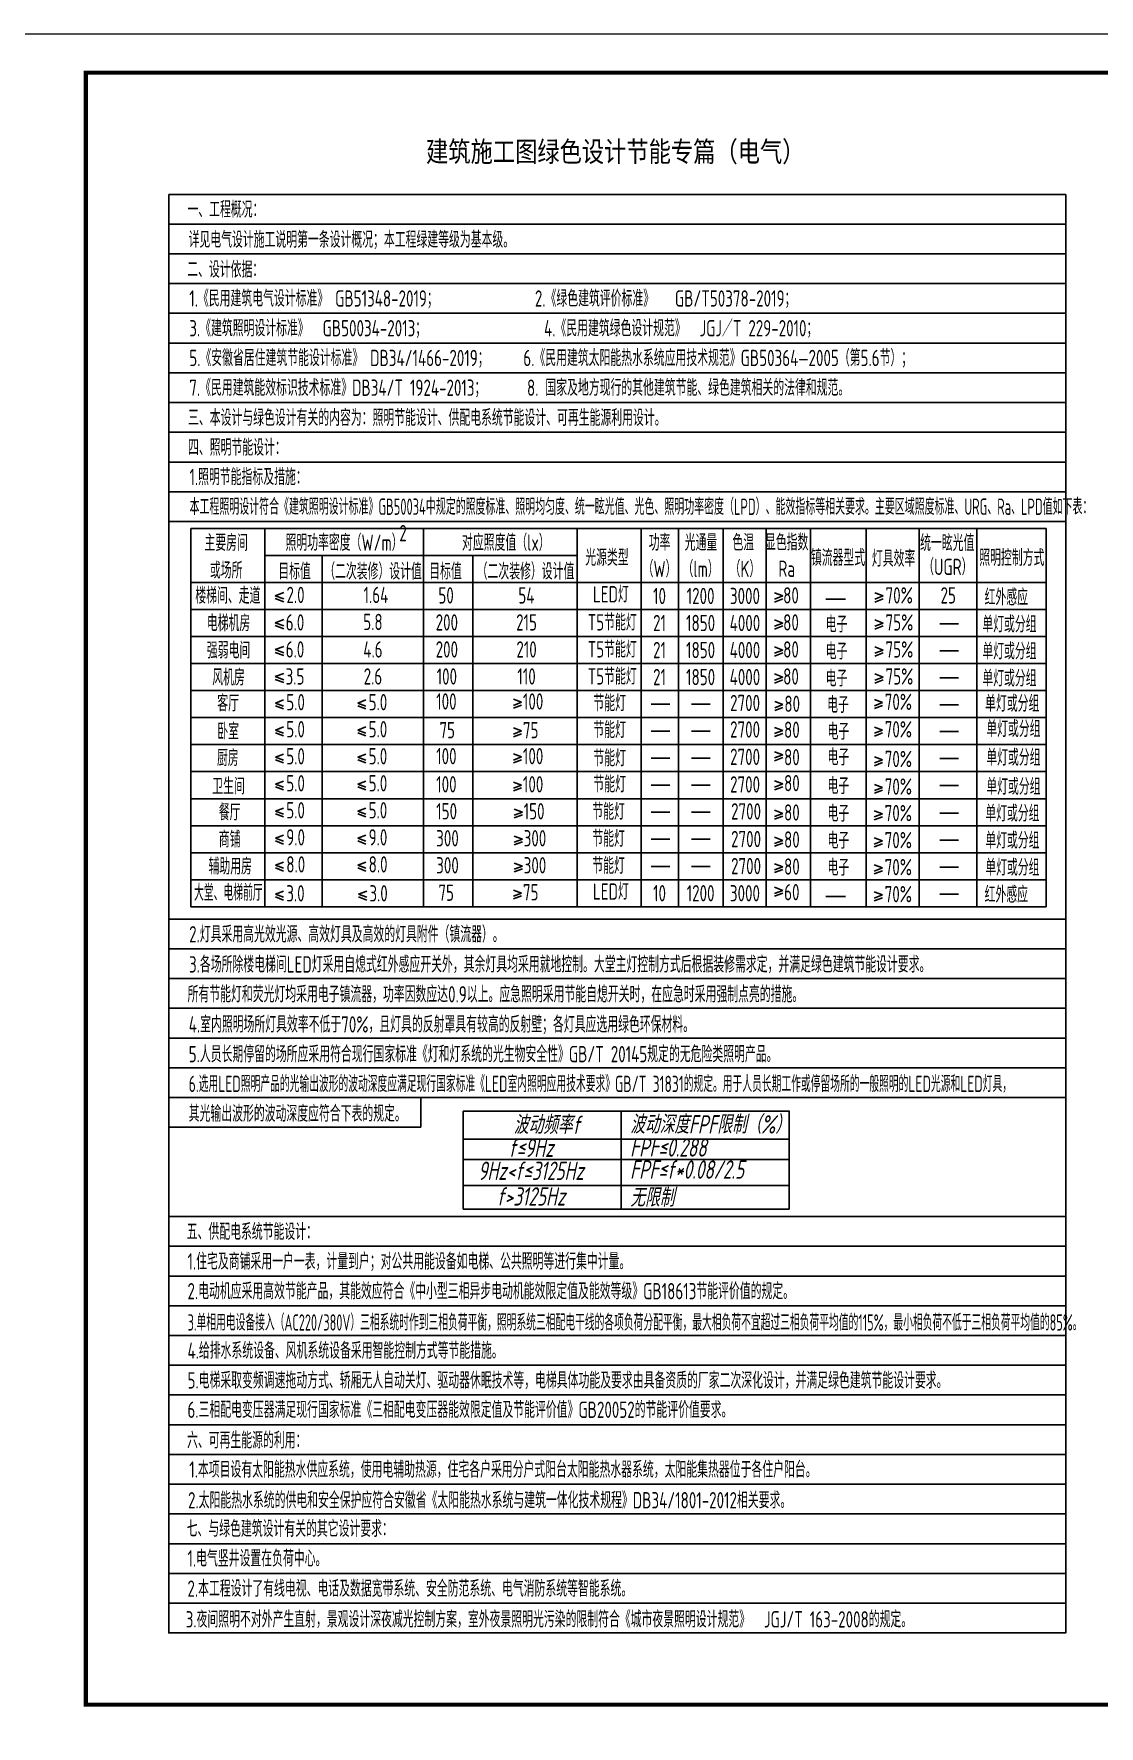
# Model space of a CAD drawing. Extents: x 3774419 to 4775970, y -926964 to 2266.
# Drawn here: x 3865042 to 3891153, y -629489 to -588010 of the extents above; entities that cross this region are included whole.
import ezdxf
from ezdxf.enums import TextEntityAlignment as Align

# ---------------------------------------------------------------- set-up
doc = ezdxf.new("R2010")
doc.units = 0
doc.header["$LTSCALE"] = 1000
doc.header["$MEASUREMENT"] = 0
doc.layers.add('DIM-照明', color=7, linetype='CONTINUOUS')
doc.layers.add('TEL_TEXT', color=7, linetype='CONTINUOUS')
doc.layers.add('图框', color=147, linetype='CONTINUOUS', lineweight=20)
doc.styles.add('FFDI-TEXT', font='gbeitc.shx', dxfattribs={"width": 0.8, "height": 4.5, "bigfont": 'hztxt.shx'})
doc.styles.add('ICDA-STYLE2', font='simhei.ttf', dxfattribs={"width": 0.8})
doc.styles.add('TSSD_Dimension', font='Tssdeng.shx', dxfattribs={"width": 0.7, "bigfont": 'tssdchn.shx'})

msp = doc.modelspace()

# ---------------------------------------------------------------- linework, layer by layer
at = {"layer": 'TEL_TEXT'}
for p, q in [((3868886.5, -600132.1), (3889854.1, -600132.1)), ((3868886.5, -600132.1), (3868886.5, -609405.7)), ((3870701.5, -600132.1), (3870701.5, -609405.7)), ((3874589.1, -600132.1), (3874589.1, -609405.7)), ((3878355.8, -600132.1), (3878355.8, -609405.7)), ((3879928.6, -600132.1), (3879928.6, -609405.7)), ((3880840.9, -600132.1), (3880840.9, -609405.7)), ((3881936.8, -600132.1), (3881936.8, -609405.7)), ((3882989.6, -600132.1), (3882989.6, -609405.7)), ((3884079.4, -600132.1), (3884079.4, -609405.7)), ((3885441.7, -600132.1), (3885441.7, -609405.7)), ((3886740.7, -600132.1), (3886740.7, -609405.7)), ((3888157.3, -600132.1), (3888157.3, -609405.7)), ((3889854.1, -600132.1), (3889854.1, -609405.7)), ((3870701.5, -600794.5), (3878355.8, -600794.5)), ((3872106.6, -600794.5), (3872106.6, -609405.7)), ((3875805.6, -600794.5), (3875805.6, -609405.7)), ((3868886.5, -601456.9), (3889854.1, -601456.9)), ((3871165.9, -601704), (3870959.6, -601781.8)), ((3871165.9, -601859.5), (3870959.6, -601781.8)), ((3871165.9, -601930.2), (3870959.6, -601852.5)), ((3883194.4, -601710.1), (3883400.8, -601787.8)), ((3883194.4, -601865.6), (3883400.8, -601787.8)), ((3883194.4, -601936.3), (3883400.8, -601858.5)), ((3885655.1, -601710.1), (3885861.4, -601787.8)), ((3885655.1, -601865.6), (3885861.4, -601787.8)), ((3885655.1, -601936.3), (3885861.4, -601858.5)), ((3868886.5, -602119.3), (3889854.1, -602119.3)), ((3884450, -601868.1), (3884938.7, -601868.1)), ((3871165.9, -602366.4), (3870959.6, -602444.2)), ((3871165.9, -602521.9), (3870959.6, -602444.2)), ((3871165.9, -602592.6), (3870959.6, -602514.9)), ((3883194.4, -602372.5), (3883400.8, -602450.2)), ((3883194.4, -602528), (3883400.8, -602450.2)), ((3883194.4, -602598.7), (3883400.8, -602520.9)), ((3885655.1, -602372.5), (3885861.4, -602450.2)), ((3885655.1, -602528), (3885861.4, -602450.2)), ((3885655.1, -602598.7), (3885861.4, -602520.9)), ((3887247.5, -602466.9), (3887706.9, -602466.9)), ((3868886.5, -602781.7), (3889854.1, -602781.7)), ((3871165.9, -603022.2), (3870959.6, -603099.9)), ((3871165.9, -603177.7), (3870959.6, -603099.9)), ((3883194.4, -603034.9), (3883400.8, -603112.6)), ((3885655.1, -603034.9), (3885861.4, -603112.6)), ((3868886.5, -603444.1), (3889854.1, -603444.1)), ((3871165.9, -603248.4), (3870959.6, -603170.6)), ((3883194.4, -603190.4), (3883400.8, -603112.6)), ((3883194.4, -603261.1), (3883400.8, -603183.3)), ((3885655.1, -603190.4), (3885861.4, -603112.6)), ((3885655.1, -603261.1), (3885861.4, -603183.3)), ((3887247.5, -603129.3), (3887706.9, -603129.3)), ((3871165.9, -603684.6), (3870959.6, -603762.3)), ((3871165.9, -603840.1), (3870959.6, -603762.3)), ((3871165.9, -603910.8), (3870959.6, -603833)), ((3883194.4, -603697.3), (3883400.8, -603775)), ((3883194.4, -603852.8), (3883400.8, -603775)), ((3883194.4, -603923.5), (3883400.8, -603845.7)), ((3885655.1, -603697.3), (3885861.4, -603775)), ((3885655.1, -603852.8), (3885861.4, -603775)), ((3885655.1, -603923.5), (3885861.4, -603845.7)), ((3887247.5, -603791.7), (3887706.9, -603791.7)), ((3868886.5, -604106.5), (3889854.1, -604106.5)), ((3871163.1, -604336.8), (3870963.7, -604411.9)), ((3873181.6, -604336.8), (3872982.3, -604411.9)), ((3876798.9, -604318.6), (3876998.2, -604393.7)), ((3885643.7, -604327.6), (3885843, -604402.8)), ((3871163.1, -604487), (3870963.7, -604411.9)), ((3871163.1, -604555.3), (3870963.7, -604480.2)), ((3873181.6, -604487), (3872982.3, -604411.9)), ((3873181.6, -604555.3), (3872982.3, -604480.2)), ((3876798.9, -604468.8), (3876998.2, -604393.7)), ((3876798.9, -604537.2), (3876998.2, -604462)), ((3880171.7, -604437), (3880631.1, -604437)), ((3881163.1, -604437), (3881622.5, -604437)), ((3883204.5, -604375.5), (3883403.9, -604450.6)), ((3883204.5, -604525.7), (3883403.9, -604450.6)), ((3883204.5, -604594), (3883403.9, -604518.9)), ((3885643.7, -604477.9), (3885843, -604402.8)), ((3885643.7, -604546.2), (3885843, -604471.1)), ((3887247.5, -604454.1), (3887706.9, -604454.1)), ((3868886.5, -604768.9), (3889854.1, -604768.9)), ((3871163.1, -604999.2), (3870963.7, -605074.3)), ((3871163.1, -605149.4), (3870963.7, -605074.3)), ((3871163.1, -605217.7), (3870963.7, -605142.6)), ((3873181.6, -604999.2), (3872982.3, -605074.3)), ((3873181.6, -605149.4), (3872982.3, -605074.3)), ((3873181.6, -605217.7), (3872982.3, -605142.6)), ((3876798.9, -605021.7), (3876998.2, -605096.8)), ((3876798.9, -605171.9), (3876998.2, -605096.8)), ((3876798.9, -605240.2), (3876998.2, -605165.1)), ((3880171.7, -605102.8), (3880631.1, -605102.8)), ((3881163.1, -605102.8), (3881622.5, -605102.8)), ((3883197.1, -605012), (3883396.5, -605087.1)), ((3883197.1, -605162.3), (3883396.5, -605087.1)), ((3883197.1, -605230.6), (3883396.5, -605155.5)), ((3885643.7, -605001.4), (3885843, -605076.6)), ((3885643.7, -605151.7), (3885843, -605076.6)), ((3885643.7, -605220), (3885843, -605144.9)), ((3887247.5, -605105.7), (3887706.9, -605105.7)), ((3868886.5, -605431.3), (3889854.1, -605431.3)), ((3871163.1, -605661.6), (3870963.7, -605736.7)), ((3871163.1, -605811.8), (3870963.7, -605736.7)), ((3871163.1, -605880.1), (3870963.7, -605805)), ((3873181.6, -605661.6), (3872982.3, -605736.7)), ((3873181.6, -605811.8), (3872982.3, -605736.7)), ((3873181.6, -605880.1), (3872982.3, -605805)), ((3876798.9, -605659), (3876998.2, -605734.1)), ((3876798.9, -605809.2), (3876998.2, -605734.1)), ((3876798.9, -605877.5), (3876998.2, -605802.4)), ((3880171.7, -605765.2), (3880631.1, -605765.2)), ((3881163.1, -605765.2), (3881622.5, -605765.2)), ((3883197.1, -605606.1), (3883396.5, -605681.3)), ((3883197.1, -605756.4), (3883396.5, -605681.3)), ((3883197.1, -605824.7), (3883396.5, -605749.6)), ((3885643.7, -605728.8), (3885843, -605803.9)), ((3885643.7, -605879), (3885843, -605803.9)), ((3885643.7, -605947.4), (3885843, -605872.2)), ((3887247.5, -605774.6), (3887706.9, -605774.6)), ((3868886.5, -606093.7), (3889854.1, -606093.7)), ((3871163.1, -606324), (3870963.7, -606399.1)), ((3871163.1, -606474.2), (3870963.7, -606399.1)), ((3873181.6, -606324), (3872982.3, -606399.1)), ((3873181.6, -606474.2), (3872982.3, -606399.1)), ((3876798.9, -606348.9), (3876998.2, -606424)), ((3876798.9, -606499.1), (3876998.2, -606424)), ((3883197.1, -606320.3), (3883396.5, -606395.4)), ((3883197.1, -606470.5), (3883396.5, -606395.4)), ((3885643.7, -606404.7), (3885843, -606479.9)), ((3868886.5, -606756.1), (3889854.1, -606756.1)), ((3871163.1, -606542.5), (3870963.7, -606467.4)), ((3873181.6, -606542.5), (3872982.3, -606467.4)), ((3876798.9, -606567.4), (3876998.2, -606492.3)), ((3880171.7, -606427.6), (3880631.1, -606427.6)), ((3881163.1, -606427.6), (3881622.5, -606427.6)), ((3883197.1, -606538.8), (3883396.5, -606463.7)), ((3885643.7, -606555), (3885843, -606479.9)), ((3885643.7, -606623.3), (3885843, -606548.2)), ((3887247.5, -606431.4), (3887706.9, -606431.4)), ((3871163.1, -606986.4), (3870963.7, -607061.5)), ((3871163.1, -607136.6), (3870963.7, -607061.5)), ((3871163.1, -607204.9), (3870963.7, -607129.8)), ((3873181.6, -606986.4), (3872982.3, -607061.5)), ((3873181.6, -607136.6), (3872982.3, -607061.5)), ((3873181.6, -607204.9), (3872982.3, -607129.8)), ((3876817.1, -607009.7), (3877016.4, -607084.8)), ((3876817.1, -607159.9), (3877016.4, -607084.8)), ((3876817.1, -607228.2), (3877016.4, -607153.1)), ((3880171.7, -607090), (3880631.1, -607090)), ((3881163.1, -607090), (3881622.5, -607090)), ((3883197.1, -607040.3), (3883396.5, -607115.4)), ((3883197.1, -607190.5), (3883396.5, -607115.4)), ((3883197.1, -607258.8), (3883396.5, -607183.7)), ((3885642.4, -607054.5), (3885841.8, -607129.6)), ((3885642.4, -607204.7), (3885841.8, -607129.6)), ((3885642.4, -607273.1), (3885841.8, -607197.9)), ((3887247.5, -607111.6), (3887706.9, -607111.6)), ((3868886.5, -607418.5), (3889854.1, -607418.5)), ((3871163.1, -607648.8), (3870963.7, -607723.9)), ((3873181.6, -607648.8), (3872982.3, -607723.9)), ((3868886.5, -608080.9), (3889854.1, -608080.9)), ((3871163.1, -607799), (3870963.7, -607723.9)), ((3871163.1, -607867.3), (3870963.7, -607792.2)), ((3873181.6, -607799), (3872982.3, -607723.9)), ((3873181.6, -607867.3), (3872982.3, -607792.2)), ((3876817.1, -607672.1), (3877016.4, -607747.2)), ((3876817.1, -607822.3), (3877016.4, -607747.2)), ((3876817.1, -607890.6), (3877016.4, -607815.5)), ((3880171.7, -607752.4), (3880631.1, -607752.4)), ((3881163.1, -607752.4), (3881622.5, -607752.4)), ((3883197.1, -607702.7), (3883396.5, -607777.8)), ((3883197.1, -607852.9), (3883396.5, -607777.8)), ((3883197.1, -607921.2), (3883396.5, -607846.1)), ((3885642.4, -607716.9), (3885841.8, -607792)), ((3885642.4, -607867.1), (3885841.8, -607792)), ((3885642.4, -607935.5), (3885841.8, -607860.3)), ((3887247.5, -607774), (3887706.9, -607774)), ((3871163.1, -608311.2), (3870963.7, -608386.3)), ((3871163.1, -608461.4), (3870963.7, -608386.3)), ((3871163.1, -608529.7), (3870963.7, -608454.6)), ((3873181.6, -608311.2), (3872982.3, -608386.3)), ((3873181.6, -608461.4), (3872982.3, -608386.3)), ((3873181.6, -608529.7), (3872982.3, -608454.6)), ((3876817.1, -608334.5), (3877016.4, -608409.6)), ((3876817.1, -608484.7), (3877016.4, -608409.6)), ((3876817.1, -608553), (3877016.4, -608477.9)), ((3880171.7, -608414.8), (3880631.1, -608414.8)), ((3881163.1, -608414.8), (3881622.5, -608414.8)), ((3883197.1, -608350.5), (3883396.5, -608425.6)), ((3883197.1, -608500.8), (3883396.5, -608425.6)), ((3883197.1, -608569.1), (3883396.5, -608493.9)), ((3885642.4, -608379.3), (3885841.8, -608454.4)), ((3885642.4, -608529.5), (3885841.8, -608454.4)), ((3887247.5, -608436.4), (3887706.9, -608436.4)), ((3868886.5, -608743.3), (3889854.1, -608743.3)), ((3885642.4, -608597.9), (3885841.8, -608522.7)), ((3871163.1, -609022), (3870963.7, -609097.2)), ((3871163.1, -609172.3), (3870963.7, -609097.2)), ((3871163.1, -609240.6), (3870963.7, -609165.5)), ((3873200.2, -609022), (3873000.8, -609097.2)), ((3873200.2, -609172.3), (3873000.8, -609097.2)), ((3873200.2, -609240.6), (3873000.8, -609165.5)), ((3876798.9, -608996.1), (3876998.2, -609071.2)), ((3876798.9, -609146.3), (3876998.2, -609071.2)), ((3876798.9, -609214.6), (3876998.2, -609139.5)), ((3883197.1, -608928.4), (3883396.5, -609003.5)), ((3883197.1, -609078.6), (3883396.5, -609003.5)), ((3883197.1, -609147), (3883396.5, -609071.8)), ((3884450, -609154.5), (3884938.7, -609154.5)), ((3885642.4, -609041.7), (3885841.8, -609116.8)), ((3885642.4, -609191.9), (3885841.8, -609116.8)), ((3885642.4, -609260.3), (3885841.8, -609185.1)), ((3887247.5, -609098.8), (3887706.9, -609098.8)), ((3868886.5, -609405.7), (3889854.1, -609405.7)), ((3874531.3, -614810.7), (3874531.3, -614081.7)), ((3875567.5, -614411.5), (3875567.4, -616818.1)), ((3875567.5, -614411.5), (3883551.8, -614411.3)), ((3875567.5, -614411.5), (3883551.8, -614411.3)), ((3875567.5, -614411.5), (3883551.8, -614411.4)), ((3875567.5, -614411.4), (3883551.8, -614411.4)), ((3879440.8, -614411.4), (3879440.5, -616818.1)), ((3883551.8, -614411.2), (3883551.7, -616818.1)), ((3875567.5, -615100.4), (3883551.8, -615100.3)), ((3875567.5, -615100.5), (3882232, -615100.5)), ((3875567.5, -615597.2), (3883551.8, -615597.1)), ((3875567.5, -616236.3), (3883551.8, -616236.1)), ((3875567.5, -616818.3), (3883551.8, -616818.1))]:
    msp.add_line(p, q, dxfattribs=at)
for points in [[(3868349.4, -591943.4), (3868349.4, -627203.7), (3890333.9, -627203.7), (3890333.9, -591943.4)], [(3868349.4, -591943.4), (3890333.9, -591943.4)], [(3868349.4, -592672.4), (3890333.9, -592672.4)], [(3868349.4, -593401.4), (3890333.9, -593401.4)], [(3868349.4, -594130.4), (3890333.9, -594130.4)], [(3868349.4, -594859.4), (3890333.9, -594859.4)], [(3868349.4, -595588.4), (3890333.9, -595588.4)], [(3868349.4, -596317.4), (3890333.9, -596317.4)], [(3868349.4, -596317.4), (3890333.9, -596317.4)], [(3868349.4, -597046.4), (3890333.9, -597046.4)], [(3868349.4, -597775.4), (3890333.9, -597775.4)], [(3868349.4, -598504.4), (3890333.9, -598504.4)], [(3868349.4, -599233.4), (3890333.9, -599233.4)], [(3868349.4, -599962.4), (3890333.9, -599962.4)], [(3868349.4, -609707.7), (3890333.9, -609707.7)], [(3868349.4, -610436.7), (3890333.9, -610436.7)], [(3868349.4, -611165.7), (3890333.9, -611165.7)], [(3868349.4, -611894.7), (3890333.9, -611894.7)], [(3868349.4, -612623.7), (3890333.9, -612623.7)], [(3868349.4, -613352.7), (3890333.9, -613352.7)], [(3868349.4, -614081.7), (3890333.9, -614081.7)], [(3868349.4, -614810.7), (3874531.3, -614810.7)], [(3868349.4, -616997.7), (3890333.9, -616997.7)], [(3868349.4, -617726.7), (3890333.9, -617726.7)], [(3868349.4, -618455.7), (3890333.9, -618455.7)], [(3868349.4, -619184.7), (3890333.9, -619184.7)], [(3868349.4, -619913.7), (3890333.9, -619913.7)], [(3868349.4, -620642.7), (3890333.9, -620642.7)], [(3868349.4, -621371.7), (3890333.9, -621371.7)], [(3868349.4, -622100.7), (3890333.9, -622100.7)], [(3868349.4, -622829.7), (3890333.9, -622829.7)], [(3868349.4, -623558.7), (3890333.9, -623558.7)], [(3868349.4, -624287.7), (3890333.9, -624287.7)], [(3868349.4, -625016.7), (3890333.9, -625016.7)], [(3868349.4, -625745.7), (3890333.9, -625745.7)], [(3868349.4, -626474.7), (3890333.9, -626474.7)]]:
    msp.add_lwpolyline(points, dxfattribs=at)
at = {"layer": '图框'}
msp.add_lwpolyline([(3863817.3, -588009.7), (3923217.2, -588009.7), (3923217.2, -629963.9), (3863817.3, -629963.9)], close=True, dxfattribs=at)
at = {"layer": '图框', "const_width": 100}
msp.add_lwpolyline([(3866317.3, -628963.9), (3922217.3, -628963.9), (3922217.3, -588963.9), (3866317.3, -588963.9)], close=True, dxfattribs=at)

# ---------------------------------------------------------------- texts
at = {"layer": 'DIM-照明', "color": 7, "linetype": 'Continuous', "style": 'FFDI-TEXT', "width": 0.8}
for s, p in [('波动频率f', (3876801.7, -614974.9)), ('波动深度FPF限制（%%%）', (3879657, -614964.4)), ('FPF≤0.288', (3879657, -615530.7)), ('FPF≤f*0.08/2.5', (3879657, -616071.9)), ('无限制', (3879657, -616756.9))]:
    msp.add_text(s, height=450, dxfattribs=at).set_placement(p)
for s, p in [('f≤9Hz', (3877227, -615313.9)), ('9Hz<f≤3125Hz', (3877227, -615876.9)), ('f>3125Hz', (3877227, -616504.9))]:
    msp.add_text(s, height=450, dxfattribs=at).set_placement(p, align=Align.MIDDLE_CENTER)
at = {"layer": 'TEL_TEXT', "color": 4, "style": 'ICDA-STYLE2', "width": 0.8}
msp.add_text('建筑施工图绿色设计节能专篇（电气）', height=500, dxfattribs=at).set_placement((3874655.4, -591145.3))
at = {"layer": 'TEL_TEXT', "style": 'TSSD_Dimension'}
for s, width, p in [('一、工程概况：', 0.7, (3868807.3, -592515.2)), ('二、设计依据：', 0.7, (3868801.9, -593986.1)), ('1.《民用建筑电气设计标准》 GB51348-2019；              2.《绿色建筑评价标准》   GB/T50378-2019；', 0.7, (3868852.6, -594696)), ('3.《建筑照明设计标准》  GB50034-2013；                 4.《民用建筑绿色设计规范》  JGJ／T 229-2010；', 0.7, (3868852.6, -595425)), ('5.《安徽省居住建筑节能设计标准》 DB34/1466-2019；     6.《民用建筑太阳能热水系统应用技术规范》GB50364—2005（第5.6节）；', 0.7, (3868852.6, -596154)), ('7.《民用建筑能效标识技术标准》DB34/T 1924-2013；      8. 国家及地方现行的其他建筑节能、绿色建筑相关的法律和规范。', 0.7, (3868852.6, -596883)), ('三、本设计与绿色设计有关的内容为：照明节能设计、供配电系统节能设计、可再生能源利用设计。', 0.7, (3868821.8, -597619.5)), ('四、照明节能设计：', 0.7, (3868821.8, -598348.5)), ('1.照明节能指标及措施：', 0.7, (3868857, -599070)), ('本工程照明设计符合《建筑照明设计标准》GB50034中规定的照度标准、照明均匀度、统一眩光值、光色、照明功率密度（LPD）、能效指标等相关要求。主要区域照度标准、URG、Ra、LPD值如下表：', 0.58, (3868858.8, -599799)), ('2', 0.7, (3873999.3, -600447.2)), ('统一眩光值', 0.7, (3886765.4, -600689.3)), ('（UGR）', 0.7, (3886839.3, -601275.3)), ('楼梯间、走道', 0.7, (3868999.4, -601979.8)), ('2.0', 0.7, (3871234.6, -601962.2)), ('1.64', 0.7, (3873124.3, -601962.2)), ('50', 0.7, (3874958, -601973.6)), ('54', 0.7, (3876917.7, -601973.6)), ('LED灯', 0.7, (3878745.3, -601946.5)), ('80', 0.7, (3883408.2, -601973.6)), ('70%%%', 0.7, (3885917.8, -601973.6)), ('25', 0.7, (3887266.2, -601972.2)), ('T5节能灯', 0.7, (3878616.6, -602634)), ('80', 0.7, (3883408.2, -602636)), ('75%%%', 0.7, (3885917.8, -602636)), ('T5节能灯', 0.7, (3878616.6, -603296.4)), ('80', 0.7, (3883408.2, -603298.4)), ('75%%%', 0.7, (3885917.8, -603298.4)), ('75%%%', 0.7, (3885917.8, -603298.4)), ('T5节能灯', 0.7, (3878616.6, -603958.8)), ('80', 0.7, (3883408.2, -603960.8)), ('75%%%', 0.7, (3885917.8, -603960.8)), ('75%%%', 0.7, (3885917.8, -603960.8)), ('客厅', 0.7, (3869539, -604616.9)), ('5.0', 0.7, (3871229.5, -604591.4)), ('5.0', 0.7, (3873248.1, -604591.4)), ('100', 0.7, (3874904.1, -604573.2)), ('100', 0.7, (3877030, -604573.2)), ('节能灯', 0.7, (3878756.6, -604614.1)), ('80', 0.7, (3883437.5, -604630.1)), ('70%%%', 0.7, (3885897.5, -604582.2)), ('卧室', 0.7, (3869539, -605307.4)), ('5.0', 0.7, (3871229.5, -605253.8)), ('5.0', 0.7, (3873248.1, -605253.8)), ('75', 0.7, (3874983.1, -605276.3)), ('75', 0.7, (3877030, -605276.3)), ('节能灯', 0.7, (3878756.6, -605270)), ('80', 0.7, (3883430.1, -605266.6)), ('70%%%', 0.7, (3885897.5, -605256.1)), ('厨房 ', 0.7, (3869531.3, -605958)), ('5.0', 0.7, (3871229.5, -605916.2)), ('5.0', 0.7, (3873248.1, -605916.2)), ('100', 0.7, (3874904.1, -605913.6)), ('100', 0.7, (3877030, -605913.6)), ('节能灯', 0.7, (3878756.6, -605963.8)), ('80', 0.7, (3883430.1, -605938.3)), ('70%%%', 0.7, (3885897.5, -605983.4)), ('卫生间 ', 0.7, (3869414.8, -606652.3)), ('5.0', 0.7, (3871229.5, -606578.6)), ('5.0', 0.7, (3873248.1, -606578.6)), ('100', 0.7, (3874904.1, -606603.5)), ('100', 0.7, (3877030, -606603.5)), ('节能灯', 0.7, (3878756.6, -606602.7)), ('80', 0.7, (3883430.1, -606574.9)), ('70%%%', 0.7, (3885897.5, -606659.4)), ('5.0', 0.7, (3871229.5, -607241)), ('5.0', 0.7, (3873248.1, -607241)), ('节能灯', 0.7, (3878731.1, -607274.1)), ('餐厅', 0.7, (3869576.4, -607291.1)), ('150', 0.7, (3874904.1, -607264.3)), ('150', 0.7, (3877048.2, -607264.3)), ('80', 0.7, (3883430.1, -607294.9)), ('70%%%', 0.7, (3885896.3, -607309.1)), ('商铺', 0.7, (3869576.4, -607953.5)), ('9.0', 0.7, (3871229.5, -607903.4)), ('9.0', 0.7, (3873248.1, -607903.4)), ('300', 0.7, (3874904.1, -607926.7)), ('300', 0.7, (3877048.2, -607926.7)), ('节能灯', 0.7, (3878731.1, -607936.5)), ('80', 0.7, (3883430.1, -607957.3)), ('70%%%', 0.7, (3885896.3, -607971.5)), ('辅助用房', 0.7, (3869323.4, -608615.9)), ('8.0', 0.7, (3871229.5, -608565.8)), ('8.0', 0.7, (3873248.1, -608565.8)), ('300', 0.7, (3874904.1, -608589.1)), ('300', 0.7, (3877048.2, -608589.1)), ('节能灯', 0.7, (3878731.1, -608598.9)), ('80', 0.7, (3883430.1, -608619.7)), ('70%%%', 0.7, (3885896.3, -608633.9)), ('大堂、电梯前厅', 0.6, (3868968.4, -609259.5)), ('3.0', 0.7, (3871229.5, -609276.7)), ('3.0', 0.7, (3873266.6, -609276.7)), ('75', 0.7, (3874958, -609260)), ('75', 0.7, (3877030, -609250.7)), ('LED灯', 0.7, (3878745.3, -609232.9)), ('60', 0.7, (3883432.2, -609248.4)), ('70%%%', 0.7, (3885896.3, -609296.3)), ('2.灯具采用高光效光源、高效灯具及高效的灯具附件（镇流器）。', 0.7, (3868848.7, -610279.4)), ('3.各场所除楼电梯间LED灯采用自熄式红外感应开关外，其余灯具均采用就地控制。大堂主灯控制方式后根据装修需求定，并满足绿色建筑节能设计要求。', 0.7, (3868845.3, -611018.5)), ('所有节能灯和荧光灯均采用电子镇流器，功率因数应达0.9以上。应急照明采用节能自熄开关时，在应急时采用强制点亮的措施。', 0.7, (3868811.3, -611750.9)), ('4.室内照明场所灯具效率不低于70%%%，且灯具的反射罩具有较高的反射壁；各灯具应选用绿色环保材料。', 0.7, (3868838.6, -612488.8)), ('5.人员长期停留的场所应采用符合现行国家标准《灯和灯系统的光生物安全性》GB/T 20145规定的无危险类照明产品。', 0.7, (3868838.6, -613217.8)), ('6.选用LED照明产品的光输出波形的波动深度应满足现行国家标准《LED室内照明应用技术要求》GB/T 31831的规定。用于人员长期工作或停留场所的一般照明的LED光源和LED灯具，', 0.63, (3868838.6, -613946.8)), ('其光输出波形的波动深度应符合下表的规定。', 0.7, (3868838.6, -614675.8)), ('五、供配电系统节能设计：', 0.7, (3868789.4, -617570.8)), ('1.住宅及商铺采用一户一表，计量到户；对公共用能设备如电梯、公共照明等进行集中计量。', 0.7, (3868808.6, -618298.5)), ('2.电动机应采用高效节能产品，其能效应符合《中小型三相异步电动机能效限定值及能效等级》GB18613节能评价值的规定。', 0.7, (3868808.6, -619027.5)), ('3.单相用电设备接入（AC220/380V）三相系统时作到三相负荷平衡，照明系统三相配电干线的各项负荷分配平衡，最大相负荷不宜超过三相负荷平均值的115%%%，最小相负荷不低于三相负荷平均值的85%%%。', 0.57, (3868813.3, -619793.9)), ('4.给排水系统设备、风机系统设备采用智能控制方式等节能措施。', 0.7, (3868808.6, -620485.5)), ('5.电梯采取变频调速拖动方式、轿厢无人自动关灯、驱动器休眠技术等，电梯具体功能及要求由具备资质的厂家二次深化设计，并满足绿色建筑节能设计要求。', 0.7, (3868808.6, -621214.5)), ('6.三相配电变压器满足现行国家标准《三相配电变压器能效限定值及节能评价值》GB20052的节能评价值要求。', 0.7, (3868807.3, -621933.4)), ('六、可再生能源的利用：', 0.7, (3868797.2, -622683.7)), ('1.本项目设有太阳能热水供应系统，使用电辅助热源，住宅各户采用分户式阳台太阳能热水器系统，太阳能集热器位于各住户阳台。', 0.7, (3868852, -623398.2)), ('七、与绿色建筑设计有关的其它设计要求：', 0.7, (3868788.1, -624850.8)), ('1.电气竖井设置在负荷中心。', 0.7, (3868807.3, -625578.4)), ('2.本工程设计了有线电视、电话及数据宽带系统、安全防范系统、电气消防系统等智能系统。', 0.7, (3868807.3, -626317.9)), ('3.夜间照明不对外产生直射，景观设计深夜减光控制方案，室外夜景照明光污染的限制符合《城市夜景照明设计规范》  JGJ/T 163-2008的规定。', 0.7, (3868764.2, -627070.9))]:
    msp.add_text(s, height=400, dxfattribs=dict(at, width=width)).set_placement(p)
at = {"layer": 'TEL_TEXT', "color": 1, "style": 'TSSD_Dimension', "width": 0.7}
for s, p in [('详见电气设计施工说明第一条设计概况；本工程绿建等级为基本级。', (3868834.5, -593254.4)), ('2.太阳能热水系统的供电和安全保护应符合安徽省《太阳能热水系统与建筑一体化技术规程》DB34/1801-2012相关要求。', (3868820.9, -624151.7))]:
    msp.add_text(s, height=400, dxfattribs=at).set_placement(p)
at = {"layer": 'TEL_TEXT', "style": 'TSSD_Dimension', "width": 0.7}
for s, p in [('主要房间', (3869755.5, -600485.3)), ('照明功率密度（W/m）', (3872645.2, -600480.3)), ('对应照度值（lx）', (3876610.6, -600480.3)), ('光源类型', (3879089.7, -600847.4)), ('功率', (3880377.9, -600478.8)), ('光通量', (3881394.5, -600478.8)), ('色温', (3882432, -600478.8)), ('显色指数', (3883494.6, -600472.7)), ('镇流器型式', (3884752.7, -600851.5)), ('照明控制方式', (3889013.6, -600851.5)), ('或场所', (3869755.5, -601161)), ('目标值', (3871433.1, -601185.4)), ('（二次装修）设计值', (3873356.6, -601185.4)), ('目标值', (3875132.2, -601185.4)), ('（二次装修）设计值', (3877093.1, -601185.4)), ('（W）', (3880377.9, -601125.5)), ('（lm）', (3881384.7, -601125.5)), ('（K）', (3882471.3, -601125.5)), ('Ra', (3883494.6, -601119.4)), ('灯具效率', (3886114.5, -600871.3)), ('10', (3880377.9, -601787.9)), ('1200', (3881384.7, -601787.9)), ('3000', (3882471.3, -601787.9)), ('红外感应', (3888877.7, -601819.4)), ('电梯机房', (3869814.1, -602453.6)), ('6.0', (3871443.3, -602435.3)), ('5.8', (3873353.6, -602424.3)), ('200', (3875164.9, -602435.7)), ('215', (3877118.7, -602435.7)), ('21', (3880377.9, -602450.3)), ('1850', (3881384.7, -602450.3)), ('4000', (3882471.3, -602450.3)), ('电子', (3884716.3, -602481.8)), ('单灯或分组', (3888954.4, -602481.8)), ('强弱电间', (3869814.1, -603120.3)), ('6.0', (3871443.3, -603097.7)), ('4.6', (3873353.6, -603098.1)), ('200', (3875164.9, -603098.1)), ('210', (3877118.7, -603098.1)), ('21', (3880377.9, -603112.7)), ('1850', (3881384.7, -603112.7)), ('4000', (3882471.3, -603112.7)), ('电子', (3884716.3, -603144.2)), ('单灯或分组', (3888954.4, -603144.2)), ('风机房', (3869814.1, -603782.7)), ('3.5', (3871443.3, -603760.1)), ('2.6', (3873353.6, -603760.5)), ('100', (3875164.9, -603760.5)), ('110', (3877118.7, -603760.5)), ('21', (3880377.9, -603775.1)), ('1850', (3881384.7, -603775.1)), ('4000', (3882471.3, -603775.1)), ('电子', (3884716.3, -603806.6)), ('单灯或分组', (3888954.4, -603806.6)), ('2700', (3882474.3, -604410.7)), ('电子', (3884752.1, -604454.7)), ('单灯或分组', (3889023.9, -604424.6)), ('2700', (3882474.3, -605060.4)), ('电子', (3884762.6, -605111.1)), ('单灯或分组', (3889052.2, -605046.7)), ('2700', (3882474.3, -605730.8)), ('电子', (3884762.6, -605740.1)), ('单灯或分组', (3889052.2, -605747)), ('2700', (3882474.3, -606406.6)), ('电子', (3884762.6, -606444)), ('单灯或分组', (3889052.2, -606461.6)), ('2700', (3882498.9, -607067.8)), ('电子', (3884762.6, -607119.7)), ('单灯或分组', (3889027.1, -607117.4)), ('2700', (3882498.9, -607745.7)), ('电子', (3884762.6, -607782.1)), ('单灯或分组', (3889027.1, -607779.8)), ('2700', (3882498.9, -608408.1)), ('电子', (3884762.6, -608444.5)), ('单灯或分组', (3889027.1, -608442.2)), ('10', (3880377.9, -609074.3)), ('1200', (3881384.7, -609074.3)), ('3000', (3882471.3, -609074.3)), ('红外感应', (3888877.7, -609105.8))]:
    msp.add_text(s, height=400, dxfattribs=at).set_placement(p, align=Align.MIDDLE_CENTER)

doc.saveas('drawing.dxf')
